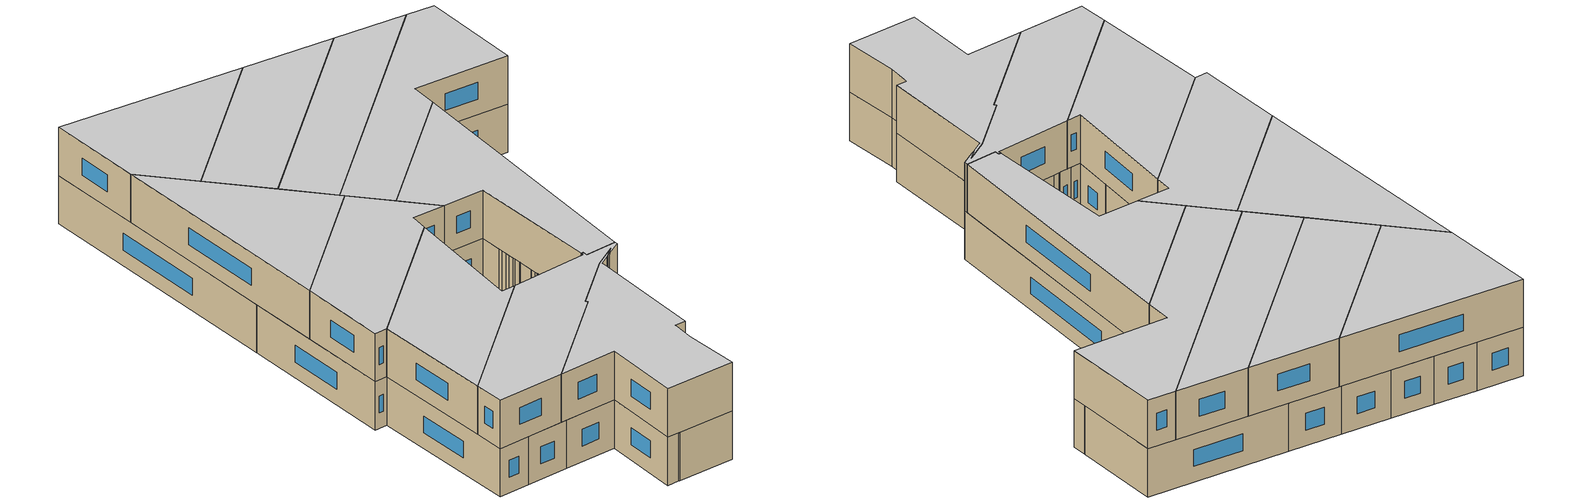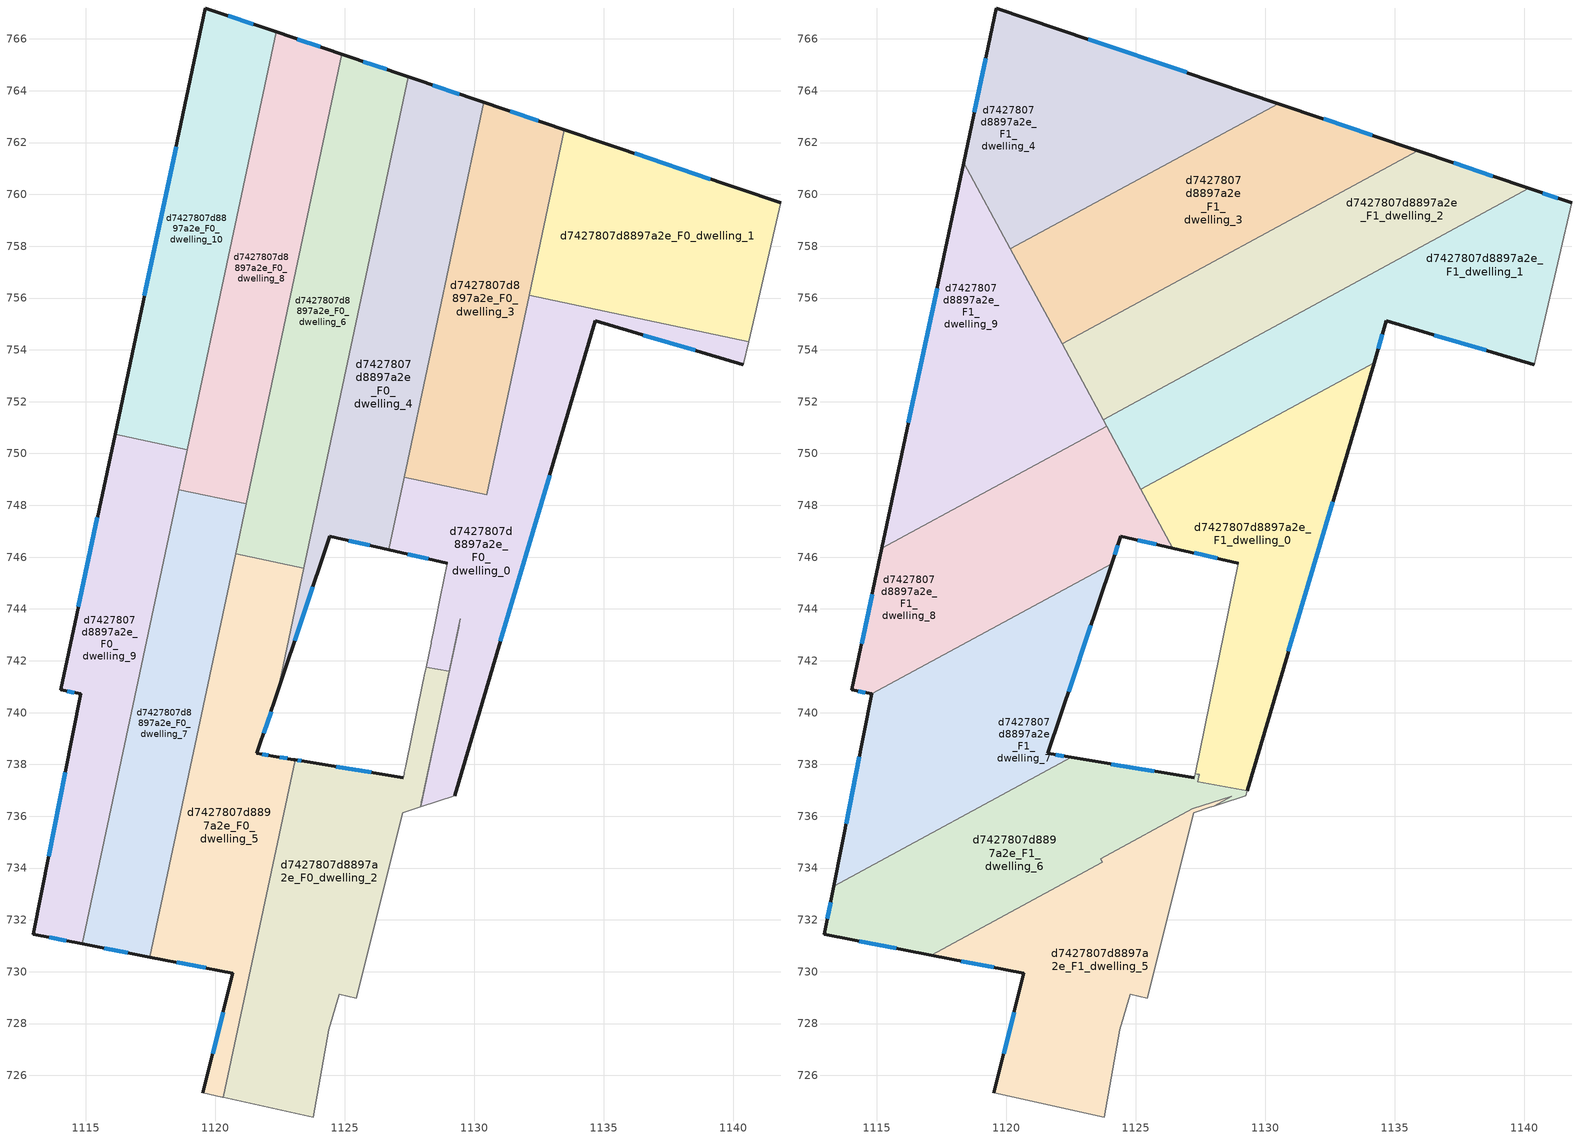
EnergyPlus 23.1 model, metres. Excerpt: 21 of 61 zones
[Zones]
d7427807d8897a2e_F0_dwelling_0
 floor ground (EU_floor_Construction): 1140.58,754.32 1140.38,753.43 1134.67,755.12 1129.24,736.78 1127.92,736.36 1129.46,743.62 1129.03,741.6 1128.14,741.75 1128.33,742.69 1128.33,742.73 1128.41,743.08 1128.45,743.27 1128.51,743.57 1128.57,743.86 1128.63,744.16 1128.69,744.45 1128.96,745.77 1126.7,746.29 1127.29,749.08 1130.48,748.41 1132.12,756.11 z0
 wall outside (EU_wall_Construction): 1126.7,746.29 1128.96,745.77 / 1129.24,736.78 1134.67,755.12 1140.38,753.43 z0:3
 wall adiabatic (EU_wall_Construction): 1128.96,745.77 1128.69,744.45 1128.63,744.16 1128.57,743.86 1128.51,743.57 1128.45,743.27 1128.41,743.08 1128.33,742.73 1128.33,742.69 1128.14,741.75 / 1140.38,753.43 1140.58,754.32 / 1129.03,741.6 1129.46,743.62 1127.92,736.36 1129.24,736.78 z0:3
 wall to d7427807d8897a2e_F0_dwelling_3 (EU_wall_Construction): 1132.12,756.11 1130.48,748.41 1127.29,749.08 z0:3
 wall to d7427807d8897a2e_F0_dwelling_2 (EU_wall_Construction): 1128.14,741.75 1129.03,741.59 z0:3
 wall to d7427807d8897a2e_F0_dwelling_4 (EU_wall_Construction): 1127.29,749.08 1126.7,746.29 z0:3
 wall to d7427807d8897a2e_F0_dwelling_1 (EU_wall_Construction): 1140.58,754.32 1132.12,756.11 z0:3
 window (EU_Window_Construction): 1127.43,746.12 1128.23,745.94 / 1136.53,754.57 1138.52,753.98 / 1131.01,742.75 1132.9,749.16 z0.98:2.02
d7427807d8897a2e_F0_dwelling_1
 floor ground (EU_floor_Construction): 1141.82,759.67 1140.58,754.32 1132.12,756.11 1133.47,762.5 z0
 wall outside (EU_wall_Construction): 1141.82,759.67 1133.47,762.5 z0:3
 wall adiabatic (EU_wall_Construction): 1140.58,754.32 1141.82,759.67 z0:3
 wall to d7427807d8897a2e_F0_dwelling_3 (EU_wall_Construction): 1133.47,762.5 1132.12,756.11 z0:3
 window (EU_Window_Construction): 1139.11,760.59 1136.19,761.58 z0.98:2.02
d7427807d8897a2e_F0_dwelling_10
 floor ground (EU_floor_Construction): 1122.35,766.27 1118.92,750.15 1116.13,750.74 1119.62,767.19 z0
 wall outside (EU_wall_Construction): 1122.35,766.27 1119.62,767.19 1116.13,750.74 z0:3
 wall to d7427807d8897a2e_F0_dwelling_9 (EU_wall_Construction): 1116.13,750.74 1118.92,750.15 z0:3
 wall to d7427807d8897a2e_F0_dwelling_8 (EU_wall_Construction): 1118.92,750.15 1122.35,766.27 z0:3
 window (EU_Window_Construction): 1118.49,761.84 1117.27,756.09 / 1121.46,766.57 1120.51,766.89 z0.98:2.02
d7427807d8897a2e_F0_dwelling_2
 floor ground (EU_floor_Construction): 1129.41,743.36 1128.07,737.06 1128.04,736.9 1128.03,736.87 1127.96,736.53 1127.92,736.36 1127.24,736.14 1125.45,728.98 1124.79,729.13 1124.39,727.75 1123.79,724.39 1120.31,725.15 1123.08,738.18 1123.43,738.12 1127.26,737.48 1127.29,737.63 1127.3,737.69 1127.35,737.92 1128.01,741.16 1128.05,741.33 1128.07,741.45 1128.14,741.75 1129.03,741.59 z0
 wall outside (EU_wall_Construction): 1127.26,737.48 1123.43,738.12 1123.08,738.18 z0:3
 wall adiabatic (EU_wall_Construction): 1128.14,741.75 1128.07,741.45 1128.05,741.33 1128.01,741.16 1127.35,737.92 1127.3,737.69 1127.29,737.63 1127.26,737.48 / 1128.04,736.9 1128.07,737.06 1129.41,743.36 1129.03,741.6 / 1120.31,725.15 1123.79,724.39 1124.39,727.75 1124.79,729.13 1125.45,728.98 1127.24,736.14 1127.92,736.36 1127.96,736.53 1128.03,736.87 1128.03,736.89 z0:3
 wall to d7427807d8897a2e_F0_dwelling_5 (EU_wall_Construction): 1123.08,738.18 1120.31,725.15 z0:3
 window (EU_Window_Construction): 1123.31,738.14 1123.19,738.16 / 1126.01,737.69 1124.67,737.91 z0.98:2.02
d7427807d8897a2e_F0_dwelling_3
 floor ground (EU_floor_Construction): 1133.47,762.5 1130.48,748.41 1127.29,749.08 1130.37,763.55 z0
 wall outside (EU_wall_Construction): 1133.47,762.5 1130.37,763.55 z0:3
 wall to d7427807d8897a2e_F0_dwelling_4 (EU_wall_Construction): 1130.37,763.55 1127.29,749.08 z0:3
 window (EU_Window_Construction): 1132.46,762.84 1131.38,763.21 z0.98:2.02
d7427807d8897a2e_F0_dwelling_4
 floor ground (EU_floor_Construction): 1130.37,763.55 1126.7,746.29 1124.42,746.8 1122.42,740.82 1127.45,764.54 z0
 wall outside (EU_wall_Construction): 1130.37,763.55 1127.45,764.54 / 1122.42,740.82 1124.42,746.8 1126.7,746.29 z0:3
 wall to d7427807d8897a2e_F0_dwelling_6 (EU_wall_Construction): 1127.45,764.54 1123.42,745.57 z0:3
 wall to d7427807d8897a2e_F0_dwelling_5 (EU_wall_Construction): 1123.42,745.57 1122.42,740.82 z0:3
 window (EU_Window_Construction): 1129.42,763.87 1128.4,764.22 / 1125.16,746.63 1125.96,746.45 / 1123.07,742.77 1123.77,744.86 z0.98:2.02
 ceiling adiabatic (EU_roof_Construction): 1126.43,746.35 1125.2,748.62 1127.46,749.85 1128.29,753.78 1124.76,751.86 1122.42,740.82 1124.42,746.8 z3
d7427807d8897a2e_F0_dwelling_5
 floor ground (EU_floor_Construction): 1123.42,745.57 1122.42,740.82 1121.61,738.42 1122.24,738.32 1123.03,738.19 1123.08,738.18 1120.31,725.15 1120.26,725.16 1119.52,725.32 1120.68,729.94 1117.48,730.57 1120.79,746.13 z0
 wall outside (EU_wall_Construction): 1117.48,730.57 1120.68,729.94 1119.52,725.32 / 1123.08,738.18 1123.03,738.19 1122.24,738.32 1121.61,738.42 1122.42,740.82 z0:3
 wall adiabatic (EU_wall_Construction): 1119.52,725.32 1120.26,725.16 1120.31,725.15 z0:3
 wall to d7427807d8897a2e_F0_dwelling_6 (EU_wall_Construction): 1123.42,745.57 1120.79,746.13 z0:3
 wall to d7427807d8897a2e_F0_dwelling_7 (EU_wall_Construction): 1120.79,746.13 1117.48,730.57 z0:3
 window (EU_Window_Construction): 1120.3,728.44 1119.9,726.83 / 1118.52,730.36 1119.64,730.15 / 1121.87,739.2 1122.15,740.04 / 1122.04,738.35 1121.82,738.39 / 1122.78,738.23 1122.5,738.28 z0.98:2.02
d7427807d8897a2e_F0_dwelling_6
 floor ground (EU_floor_Construction): 1127.45,764.54 1123.42,745.57 1120.79,746.13 1124.88,765.41 z0
 wall outside (EU_wall_Construction): 1127.45,764.54 1124.88,765.41 z0:3
 wall to d7427807d8897a2e_F0_dwelling_8 (EU_wall_Construction): 1124.88,765.41 1121.2,748.05 z0:3
 wall to d7427807d8897a2e_F0_dwelling_7 (EU_wall_Construction): 1121.2,748.05 1120.79,746.13 z0:3
 window (EU_Window_Construction): 1126.62,764.82 1125.72,765.13 z0.98:2.02
 ceiling adiabatic (EU_roof_Construction): 1124.39,750.11 1124.76,751.86 1123.74,751.3 1123.88,751.06 z3
d7427807d8897a2e_F0_dwelling_7
 floor ground (EU_floor_Construction): 1121.2,748.05 1117.48,730.57 1114.87,731.08 1118.6,748.61 z0
 wall outside (EU_wall_Construction): 1114.87,731.08 1117.48,730.57 z0:3
 wall to d7427807d8897a2e_F0_dwelling_8 (EU_wall_Construction): 1121.2,748.05 1118.6,748.61 z0:3
 wall to d7427807d8897a2e_F0_dwelling_9 (EU_wall_Construction): 1118.6,748.61 1114.87,731.08 z0:3
 window (EU_Window_Construction): 1115.72,730.91 1116.63,730.73 z0.98:2.02
d7427807d8897a2e_F0_dwelling_8
 floor ground (EU_floor_Construction): 1124.88,765.41 1121.2,748.05 1118.6,748.61 1122.35,766.27 z0
 wall outside (EU_wall_Construction): 1124.88,765.41 1122.35,766.27 z0:3
 wall to d7427807d8897a2e_F0_dwelling_9 (EU_wall_Construction): 1118.92,750.15 1118.6,748.61 z0:3
 window (EU_Window_Construction): 1124.06,765.69 1123.17,765.99 z0.98:2.02
 ceiling adiabatic (EU_roof_Construction): 1121.2,748.05 1121.57,749.8 1119.15,748.49 z3
d7427807d8897a2e_F0_dwelling_9
 floor ground (EU_floor_Construction): 1118.92,750.15 1114.87,731.08 1112.98,731.44 1114.81,740.72 1114.04,740.87 1116.13,750.74 z0
 wall outside (EU_wall_Construction): 1116.13,750.74 1114.04,740.87 1114.81,740.72 1112.98,731.44 1114.87,731.08 z0:3
 window (EU_Window_Construction): 1113.6,731.32 1114.26,731.19 / 1114.22,737.71 1113.58,734.46 / 1114.29,740.82 1114.56,740.77 / 1115.45,747.53 1114.72,744.08 z0.98:2.02
d7427807d8897a2e_F1_dwelling_0
 floor to d7427807d8897a2e_F0_dwelling_0 (EU_floor_Construction): 1134.19,753.51 1129.3,736.99 1128.1,737.2 1129.46,743.62 1129.03,741.59 1128.14,741.75 1128.43,743.18 1128.45,743.27 1128.51,743.57 1128.57,743.86 1128.63,744.16 1128.69,744.45 1128.96,745.77 1126.7,746.29 1127.29,749.08 1130.48,748.41 1131.22,751.9 z3
 floor to d7427807d8897a2e_F0_dwelling_3 (EU_floor_Construction): 1131.22,751.9 1130.48,748.41 1127.29,749.08 1127.46,749.85 z3
 floor to d7427807d8897a2e_F0_dwelling_2 (EU_floor_Construction): 1129.41,743.36 1128.1,737.2 1127.39,737.33 1127.44,737.61 1127.29,737.64 1127.29,737.65 1127.3,737.69 1127.32,737.79 1128.03,741.25 1128.05,741.33 1128.07,741.45 1128.14,741.75 1129.03,741.6 z3
 floor to d7427807d8897a2e_F0_dwelling_4 (EU_floor_Construction): 1127.46,749.85 1126.7,746.29 1126.43,746.35 1125.2,748.62 z3
 wall outside (EU_wall_Construction): 1126.44,746.35 1128.96,745.77 / 1129.3,736.99 1134.19,753.51 z3:6
 wall adiabatic (EU_wall_Construction): 1128.96,745.77 1127.29,737.64 1127.44,737.61 1127.39,737.33 z3:6
 wall to d7427807d8897a2e_F1_dwelling_1 (EU_wall_Construction): 1134.19,753.51 1125.2,748.62 z3:6
 wall to d7427807d8897a2e_F1_dwelling_6 (EU_wall_Construction): 1127.39,737.33 1129.3,736.99 z3:6
 wall to d7427807d8897a2e_F1_dwelling_8 (EU_wall_Construction): 1125.2,748.62 1126.44,746.35 z3:6
 window (EU_Window_Construction): 1127.26,746.16 1128.14,745.96 / 1130.89,742.36 1132.6,748.14 z3.98:5.02
 ceiling to d7427807d8897a2e_F2_dwelling_0 (EU_floor_Construction): 1129.3,736.99 1134.19,753.51 1125.2,748.62 1126.44,746.35 1128.96,745.77 1127.29,737.64 1127.44,737.61 1127.39,737.33 z6
d7427807d8897a2e_F1_dwelling_1
 floor to d7427807d8897a2e_F0_dwelling_1 (EU_floor_Construction): 1141.82,759.67 1140.58,754.32 1132.46,756.04 1140.17,760.23 z3
 floor to d7427807d8897a2e_F0_dwelling_0 (EU_floor_Construction): 1140.58,754.32 1140.38,753.43 1134.67,755.12 1134.19,753.51 1131.22,751.9 1132.06,755.82 1132.46,756.04 z3
 floor to d7427807d8897a2e_F0_dwelling_3 (EU_floor_Construction): 1132.06,755.82 1131.22,751.9 1127.46,749.85 1128.29,753.78 z3; 1128.29,753.78 1127.46,749.85 1125.2,748.62 1123.74,751.3 z3
 wall outside (EU_wall_Construction): 1141.82,759.67 1140.17,760.23 / 1134.19,753.51 1134.67,755.12 1140.38,753.43 z3:6
 wall to d7427807d8897a2e_F1_dwelling_2 (EU_wall_Construction): 1140.17,760.23 1123.74,751.3 z3:6
 wall adiabatic (EU_wall_Construction): 1140.38,753.43 1141.82,759.67 z3:6
 wall to d7427807d8897a2e_F1_dwelling_9 (EU_wall_Construction): 1123.74,751.3 1123.88,751.06 z3:6
 wall to d7427807d8897a2e_F1_dwelling_8 (EU_wall_Construction): 1123.88,751.06 1125.2,748.62 z3:6
 window (EU_Window_Construction): 1141.28,759.85 1140.71,760.05 / 1136.53,754.57 1138.52,753.98 / 1134.35,754.03 1134.51,754.6 z3.98:5.02
 ceiling to d7427807d8897a2e_F2_dwelling_1 (EU_floor_Construction): 1140.38,753.43 1141.82,759.67 1140.17,760.23 1123.74,751.3 1125.2,748.62 1134.19,753.51 1134.67,755.12 z6
d7427807d8897a2e_F1_dwelling_2
 floor to d7427807d8897a2e_F0_dwelling_3 (EU_floor_Construction): 1132.97,760.1 1132.06,755.82 1128.29,753.78 1129.2,758.06 z3
 floor to d7427807d8897a2e_F0_dwelling_1 (EU_floor_Construction): 1140.17,760.23 1132.46,756.04 1132.12,756.11 1132.97,760.1 1135.88,761.68 z3
 floor to d7427807d8897a2e_F0_dwelling_4 (EU_floor_Construction): 1129.2,758.06 1128.29,753.78 1124.76,751.86 1125.67,756.14 z3
 floor to d7427807d8897a2e_F0_dwelling_0 (EU_floor_Construction): 1132.46,756.04 1132.06,755.82 1132.12,756.11 z3
 floor to d7427807d8897a2e_F0_dwelling_6 (EU_floor_Construction): 1125.67,756.14 1124.76,751.86 1123.74,751.3 1122.41,753.76 1122.56,754.45 z3
 floor to d7427807d8897a2e_F0_dwelling_8 (EU_floor_Construction): 1122.55,754.45 1122.41,753.76 1122.15,754.23 z3
 wall outside (EU_wall_Construction): 1140.17,760.23 1135.88,761.68 z3:6
 wall to d7427807d8897a2e_F1_dwelling_3 (EU_wall_Construction): 1135.88,761.68 1122.15,754.23 z3:6
 wall to d7427807d8897a2e_F1_dwelling_9 (EU_wall_Construction): 1122.15,754.23 1123.74,751.31 z3:6
 window (EU_Window_Construction): 1138.78,760.7 1137.28,761.21 z3.98:5.02
 ceiling to d7427807d8897a2e_F2_dwelling_2 (EU_floor_Construction): 1140.17,760.23 1135.88,761.68 1122.15,754.23 1123.74,751.3 z6
d7427807d8897a2e_F1_dwelling_3
 floor to d7427807d8897a2e_F0_dwelling_4 (EU_floor_Construction): 1130.34,763.42 1129.2,758.06 1125.67,756.14 1126.81,761.5 z3
 floor to d7427807d8897a2e_F0_dwelling_6 (EU_floor_Construction): 1126.81,761.5 1125.67,756.14 1122.56,754.45 1123.69,759.81 z3
 floor to d7427807d8897a2e_F0_dwelling_1 (EU_floor_Construction): 1135.88,761.68 1132.97,760.1 1133.47,762.5 z3
 floor to d7427807d8897a2e_F0_dwelling_10 (EU_floor_Construction): 1120.62,758.14 1120.46,757.36 1120.16,757.89 z3
 floor to d7427807d8897a2e_F0_dwelling_8 (EU_floor_Construction): 1123.69,759.81 1122.55,754.45 1122.15,754.23 1120.46,757.36 1120.62,758.14 z3
 floor to d7427807d8897a2e_F0_dwelling_3 (EU_floor_Construction): 1133.47,762.5 1132.97,760.1 1129.2,758.06 1130.34,763.42 1130.5,763.51 z3
 wall outside (EU_wall_Construction): 1135.88,761.68 1130.5,763.51 z3:6
 wall to d7427807d8897a2e_F1_dwelling_4 (EU_wall_Construction): 1130.5,763.51 1120.16,757.89 z3:6
 wall to d7427807d8897a2e_F1_dwelling_9 (EU_wall_Construction): 1120.16,757.89 1122.15,754.23 z3:6
 window (EU_Window_Construction): 1134.13,762.28 1132.25,762.91 z3.98:5.02
 ceiling to d7427807d8897a2e_F2_dwelling_3 (EU_floor_Construction): 1135.88,761.68 1130.5,763.51 1120.16,757.89 1122.15,754.23 z6
d7427807d8897a2e_F1_dwelling_4
 floor to d7427807d8897a2e_F0_dwelling_8 (EU_floor_Construction): 1124.88,765.41 1123.69,759.81 1120.62,758.14 1122.35,766.27 z3
 floor to d7427807d8897a2e_F0_dwelling_10 (EU_floor_Construction): 1122.35,766.27 1120.62,758.14 1120.16,757.89 1118.36,761.22 1119.62,767.19 z3
 floor to d7427807d8897a2e_F0_dwelling_6 (EU_floor_Construction): 1127.45,764.54 1126.81,761.5 1123.69,759.81 1124.88,765.41 z3
 floor to d7427807d8897a2e_F0_dwelling_4 (EU_floor_Construction): 1130.37,763.55 1130.34,763.42 1126.81,761.5 1127.45,764.54 z3
 wall outside (EU_wall_Construction): 1130.5,763.51 1119.62,767.19 1118.35,761.22 z3:6
 wall to d7427807d8897a2e_F1_dwelling_9 (EU_wall_Construction): 1118.35,761.22 1120.16,757.89 z3:6
 window (EU_Window_Construction): 1119.21,765.25 1118.77,763.16 / 1126.96,764.7 1123.16,765.99 z3.98:5.02
 ceiling to d7427807d8897a2e_F2_dwelling_4 (EU_floor_Construction): 1130.5,763.51 1119.62,767.19 1118.35,761.22 1120.16,757.89 z6
d7427807d8897a2e_F1_dwelling_5
 floor to d7427807d8897a2e_F0_dwelling_2 (EU_floor_Construction): 1127.96,736.53 1127.92,736.36 1127.85,736.34 1127.24,736.14 1125.45,728.98 1124.79,729.13 1124.39,727.75 1123.79,724.39 1120.31,725.15 1122.05,733.32 1123.71,734.23 1123.65,734.37 1127.19,736.29 z3
 floor to d7427807d8897a2e_F0_dwelling_5 (EU_floor_Construction): 1122.05,733.32 1120.31,725.15 1120.27,725.16 1119.52,725.32 1120.68,729.94 1117.48,730.57 1117.55,730.88 z3
 floor to d7427807d8897a2e_F0_dwelling_0 (EU_floor_Construction): 1128.71,736.77 1128,736.39 1127.92,736.36 1127.96,736.53 z3
 floor to d7427807d8897a2e_F0_dwelling_7 (EU_floor_Construction): 1117.55,730.88 1117.48,730.57 1117.11,730.64 z3
 wall outside (EU_wall_Construction): 1117.11,730.64 1120.68,729.94 1119.52,725.32 z3:6
 wall to d7427807d8897a2e_F1_dwelling_6 (EU_wall_Construction): 1127.18,736.28 1123.65,734.37 1123.71,734.23 1117.11,730.64 z3:6
 wall adiabatic (EU_wall_Construction): 1128.71,736.77 1127.19,736.29 / 1128.71,736.77 1128,736.39 / 1119.52,725.32 1123.79,724.39 1124.39,727.75 1124.79,729.13 1125.45,728.98 1127.24,736.14 1127.85,736.34 1128,736.39 z3:6
 window (EU_Window_Construction): 1120.3,728.44 1119.9,726.83 / 1118.27,730.41 1119.52,730.17 z3.98:5.02
 ceiling to d7427807d8897a2e_F2_dwelling_5 (EU_floor_Construction): 1123.79,724.39 1124.39,727.75 1124.79,729.13 1125.45,728.98 1127.24,736.14 1127.85,736.34 1128,736.39 1128.71,736.77 1127.19,736.29 1123.65,734.37 1123.71,734.23 1117.11,730.64 1120.68,729.94 1119.52,725.32 z6
d7427807d8897a2e_F1_dwelling_6
 floor to d7427807d8897a2e_F0_dwelling_5 (EU_floor_Construction): 1123.08,738.18 1122.05,733.32 1117.55,730.88 1118.68,736.18 1122.52,738.27 z3
 floor to d7427807d8897a2e_F0_dwelling_7 (EU_floor_Construction): 1118.67,736.18 1117.55,730.88 1117.11,730.64 1114.87,731.08 1115.6,734.52 z3
 floor to d7427807d8897a2e_F0_dwelling_9 (EU_floor_Construction): 1115.6,734.52 1114.87,731.08 1112.98,731.44 1113.35,733.29 z3
 floor to d7427807d8897a2e_F0_dwelling_2 (EU_floor_Construction): 1127.44,737.61 1127.39,737.33 1128.1,737.2 1128.03,736.89 1128.03,736.87 1127.96,736.53 1127.19,736.29 1123.65,734.37 1123.71,734.23 1122.05,733.32 1123.08,738.18 1127.26,737.48 1127.29,737.63 1127.36,737.62 z3
 floor to d7427807d8897a2e_F0_dwelling_0 (EU_floor_Construction): 1129.3,736.99 1129.24,736.78 1128.24,736.46 1128,736.39 1128.71,736.77 1127.96,736.53 1128.1,737.2 z3
 wall outside (EU_wall_Construction): 1113.34,733.29 1112.98,731.44 1117.1,730.64 / 1127.26,737.48 1122.52,738.27 z3:6
 wall to d7427807d8897a2e_F1_dwelling_7 (EU_wall_Construction): 1122.52,738.27 1113.34,733.29 z3:6
 wall adiabatic (EU_wall_Construction): 1127.29,737.63 1127.26,737.48 / 1127.39,737.33 1127.44,737.61 1127.29,737.64 / 1128,736.39 1128.24,736.46 1129.24,736.78 1129.3,736.98 / 1128,736.39 1128.71,736.77 / 1127.18,736.28 1128.71,736.77 z3:6
 window (EU_Window_Construction): 1114.32,731.18 1115.76,730.9 / 1113.23,732.69 1113.1,732.04 / 1125.72,737.74 1124.06,738.02 z3.98:5.02
 ceiling to d7427807d8897a2e_F2_dwelling_6 (EU_floor_Construction): 1128,736.39 1128.24,736.46 1129.24,736.78 1129.3,736.99 1127.39,737.33 1127.44,737.61 1127.29,737.63 1127.26,737.48 1122.52,738.27 1113.34,733.29 1112.98,731.44 1117.11,730.64 1123.71,734.23 1123.65,734.37 1127.18,736.28 1128.71,736.77 z6
d7427807d8897a2e_F1_dwelling_7
 floor to d7427807d8897a2e_F0_dwelling_7 (EU_floor_Construction): 1120.27,743.69 1118.67,736.18 1115.6,734.52 1117.2,742.02 z3
 floor to d7427807d8897a2e_F0_dwelling_5 (EU_floor_Construction): 1123.38,745.38 1122.42,740.82 1121.61,738.42 1122.52,738.27 1118.68,736.18 1120.27,743.69 z3
 floor to d7427807d8897a2e_F0_dwelling_9 (EU_floor_Construction): 1117.2,742.02 1115.6,734.52 1113.35,733.29 1114.81,740.72 z3
 floor adiabatic (EU_floor_Construction): 1124.07,745.75 1122.42,740.82 1123.38,745.38 z3
 wall outside (EU_wall_Construction): 1114.81,740.72 1113.34,733.29 / 1122.52,738.27 1121.61,738.42 1124.07,745.75 z3:6
 wall to d7427807d8897a2e_F1_dwelling_8 (EU_wall_Construction): 1124.07,745.75 1114.81,740.72 z3:6
 window (EU_Window_Construction): 1114.33,738.31 1113.82,735.71 / 1122.41,740.81 1123.27,743.37 / 1122.22,738.32 1121.91,738.37 z3.98:5.02
 ceiling to d7427807d8897a2e_F2_dwelling_7 (EU_floor_Construction): 1122.52,738.27 1121.61,738.42 1124.07,745.75 1114.81,740.72 1113.34,733.29 z6
d7427807d8897a2e_F1_dwelling_8
 floor to d7427807d8897a2e_F0_dwelling_6 (EU_floor_Construction): 1123.88,751.06 1124.39,750.11 1123.42,745.57 1120.79,746.13 1121.57,749.81 z3
 floor to d7427807d8897a2e_F0_dwelling_9 (EU_floor_Construction): 1118.5,748.14 1117.2,742.02 1114.81,740.72 1114.04,740.87 1115.2,746.35 z3
 floor to d7427807d8897a2e_F0_dwelling_5 (EU_floor_Construction): 1123.42,745.57 1123.38,745.38 1120.27,743.69 1120.79,746.13 z3
 floor adiabatic (EU_floor_Construction): 1124.39,750.11 1126.44,746.35 1124.42,746.8 1124.07,745.75 1123.38,745.38 z3; 1121.57,749.81 1120.27,743.69 1121.2,748.05 1119.15,748.49 z3
 floor to d7427807d8897a2e_F0_dwelling_7 (EU_floor_Construction): 1121.2,748.05 1120.27,743.69 1117.2,742.02 1118.5,748.14 1119.15,748.49 z3
 wall outside (EU_wall_Construction): 1124.07,745.75 1124.42,746.8 1126.44,746.35 / 1115.2,746.35 1114.04,740.87 1114.81,740.72 z3:6
 wall to d7427807d8897a2e_F1_dwelling_9 (EU_wall_Construction): 1123.88,751.06 1115.2,746.35 z3:6
 window (EU_Window_Construction): 1124.18,746.09 1124.31,746.46 / 1114.29,740.82 1114.56,740.77 / 1114.82,744.57 1114.42,742.65 / 1125.08,746.65 1125.78,746.49 z3.98:5.02
 ceiling to d7427807d8897a2e_F2_dwelling_8 (EU_floor_Construction): 1124.07,745.75 1124.42,746.8 1126.44,746.35 1123.88,751.06 1115.2,746.35 1114.04,740.87 1114.81,740.72 z6
d7427807d8897a2e_F1_dwelling_9
 floor to d7427807d8897a2e_F0_dwelling_10 (EU_floor_Construction): 1118.36,761.22 1120.46,757.36 1118.92,750.15 1116.13,750.74 z3
 floor to d7427807d8897a2e_F0_dwelling_8 (EU_floor_Construction): 1120.46,757.36 1122.41,753.76 1121.57,749.8 1119.15,748.49 1118.6,748.61 z3
 floor to d7427807d8897a2e_F0_dwelling_9 (EU_floor_Construction): 1118.92,750.15 1118.5,748.14 1115.2,746.35 1116.13,750.74 z3
 floor to d7427807d8897a2e_F0_dwelling_6 (EU_floor_Construction): 1122.41,753.76 1123.74,751.3 1123.88,751.06 1121.57,749.81 z3
 floor to d7427807d8897a2e_F0_dwelling_7 (EU_floor_Construction): 1119.15,748.49 1118.5,748.14 1118.6,748.61 z3
 wall outside (EU_wall_Construction): 1118.35,761.22 1115.2,746.35 z3:6
 window (EU_Window_Construction): 1117.33,756.39 1116.23,751.18 z3.98:5.02
 ceiling to d7427807d8897a2e_F2_dwelling_9 (EU_floor_Construction): 1123.88,751.06 1118.35,761.22 1115.2,746.35 z6
[Building]
EU S2 Campaign: North Axis=0; Terrain=City; Solar Distribution=FullExterior
[Site:Location]
Bologna: Latitude=44.5; Longitude=11.25; Time Zone=1; Elevation=37
[SizingPeriod:WeatherFileDays]
AnnualSizingPeriod: Begin Month=1; Begin Day of Month=1; End Month=12; End Day of Month=31; Day of Week for Start Day=Monday; Use Weather File Daylight Saving Period=No; Use Weather File Rain and Snow Indicators=No
[MATERIAL]
EU_InternalMass_Material: Roughness=MediumRough; Thickness=0.1; Conductivity=1; Density=1800; Specific Heat=900; Thermal Absorptance=0.9; Solar Absorptance=0.7; Visible Absorptance=0.7
[MATERIAL:NOMASS] Roughness=MediumRough; Thermal Absorptance=0.9; Solar Absorptance=0.7; Visible Absorptance=0.7
Name | Thermal Resistance
EU_wall_NoMass | 0.905828
EU_roof_NoMass | 0.37593
EU_floor_NoMass | 0.67114
[WINDOWMATERIAL:SIMPLEGLAZINGSYSTEM]
EU_Window_SimpleGlazing: UFactor=4.52486; Solar Heat Gain Coefficient=0.85; Visible Transmittance=0.85
[CONSTRUCTION]
EU_wall_Construction: EU_wall_NoMass
EU_roof_Construction: EU_roof_NoMass
EU_floor_Construction: EU_floor_NoMass
EU_Window_Construction: EU_Window_SimpleGlazing
EU_InternalMass_Construction: EU_InternalMass_Material
[ZONE] Type=1; Multiplier=1; Ceiling Height=autocalculate; Floor Area=autocalculate; Part of Total Floor Area=Yes
Name | Volume
d7427807d8897a2e_F0_dwelling_0 | 167.966
d7427807d8897a2e_F1_dwelling_0 | 173.421
d7427807d8897a2e_F0_dwelling_1 | 157.021
d7427807d8897a2e_F1_dwelling_1 | 197.096
d7427807d8897a2e_F0_dwelling_10 | 142.703
d7427807d8897a2e_F0_dwelling_2 | 177.551
d7427807d8897a2e_F1_dwelling_2 | 171.275
d7427807d8897a2e_F0_dwelling_3 | 142.681
d7427807d8897a2e_F1_dwelling_3 | 171.231
d7427807d8897a2e_F0_dwelling_4 | 170.024
d7427807d8897a2e_F1_dwelling_4 | 171.278
d7427807d8897a2e_F0_dwelling_5 | 168.422
d7427807d8897a2e_F1_dwelling_5 | 157.001
d7427807d8897a2e_F0_dwelling_6 | 158.073
d7427807d8897a2e_F1_dwelling_6 | 159.384
d7427807d8897a2e_F0_dwelling_7 | 142.696
d7427807d8897a2e_F1_dwelling_7 | 172.941
d7427807d8897a2e_F0_dwelling_8 | 142.715
d7427807d8897a2e_F1_dwelling_8 | 167.741
d7427807d8897a2e_F0_dwelling_9 | 142.692
d7427807d8897a2e_F1_dwelling_9 | 171.27
[INTERNALMASS] Construction=EU_InternalMass_Construction
Name | Zone or ZoneList | Surface Area
d7427807d8897a2e_F0_dwelling_0_EU_InternalMass | d7427807d8897a2e_F0_dwelling_0 | 55.9924
d7427807d8897a2e_F0_dwelling_1_EU_InternalMass | d7427807d8897a2e_F0_dwelling_1 | 52.3403
d7427807d8897a2e_F0_dwelling_2_EU_InternalMass | d7427807d8897a2e_F0_dwelling_2 | 59.1838
d7427807d8897a2e_F0_dwelling_3_EU_InternalMass | d7427807d8897a2e_F0_dwelling_3 | 47.5605
d7427807d8897a2e_F0_dwelling_4_EU_InternalMass | d7427807d8897a2e_F0_dwelling_4 | 56.6748
d7427807d8897a2e_F0_dwelling_5_EU_InternalMass | d7427807d8897a2e_F0_dwelling_5 | 56.1395
d7427807d8897a2e_F0_dwelling_6_EU_InternalMass | d7427807d8897a2e_F0_dwelling_6 | 52.6927
d7427807d8897a2e_F0_dwelling_7_EU_InternalMass | d7427807d8897a2e_F0_dwelling_7 | 47.5656
d7427807d8897a2e_F0_dwelling_8_EU_InternalMass | d7427807d8897a2e_F0_dwelling_8 | 47.5713
d7427807d8897a2e_F0_dwelling_9_EU_InternalMass | d7427807d8897a2e_F0_dwelling_9 | 47.5641
d7427807d8897a2e_F0_dwelling_10_EU_InternalMass | d7427807d8897a2e_F0_dwelling_10 | 47.5671
d7427807d8897a2e_F1_dwelling_0_EU_InternalMass | d7427807d8897a2e_F1_dwelling_0 | 57.8123
d7427807d8897a2e_F1_dwelling_1_EU_InternalMass | d7427807d8897a2e_F1_dwelling_1 | 65.6991
d7427807d8897a2e_F1_dwelling_2_EU_InternalMass | d7427807d8897a2e_F1_dwelling_2 | 57.0917
d7427807d8897a2e_F1_dwelling_3_EU_InternalMass | d7427807d8897a2e_F1_dwelling_3 | 57.0769
d7427807d8897a2e_F1_dwelling_4_EU_InternalMass | d7427807d8897a2e_F1_dwelling_4 | 57.0927
d7427807d8897a2e_F1_dwelling_5_EU_InternalMass | d7427807d8897a2e_F1_dwelling_5 | 52.3339
d7427807d8897a2e_F1_dwelling_6_EU_InternalMass | d7427807d8897a2e_F1_dwelling_6 | 53.1274
d7427807d8897a2e_F1_dwelling_7_EU_InternalMass | d7427807d8897a2e_F1_dwelling_7 | 57.6473
d7427807d8897a2e_F1_dwelling_8_EU_InternalMass | d7427807d8897a2e_F1_dwelling_8 | 55.9151
d7427807d8897a2e_F1_dwelling_9_EU_InternalMass | d7427807d8897a2e_F1_dwelling_9 | 57.0903
[OTHEREQUIPMENT] Fuel Type=Electricity; Design Level Calculation Method=Watts/Area; Power per Zone Floor Area=1; Fraction Latent=0; Fraction Radiant=0; Fraction Lost=0; Carbon Dioxide Generation Rate=0; EndUse Subcategory=EU_Step8_InternalGains
Name | Zone or ZoneList or Space or SpaceList | Schedule
EU_Step8_InternalGain_d7427807d8897a2e_F0_dwelling_0_f000 | d7427807d8897a2e_F0_dwelling_0 | EU_Step8_GainSchedule_d7427807d8897a2e_F0_dwelling_0_f000
EU_Step8_InternalGain_d7427807d8897a2e_F0_dwelling_1_f000 | d7427807d8897a2e_F0_dwelling_1 | EU_Step8_GainSchedule_d7427807d8897a2e_F0_dwelling_1_f000
EU_Step8_InternalGain_d7427807d8897a2e_F0_dwelling_2_f000 | d7427807d8897a2e_F0_dwelling_2 | EU_Step8_GainSchedule_d7427807d8897a2e_F0_dwelling_2_f000
EU_Step8_InternalGain_d7427807d8897a2e_F0_dwelling_3_f000 | d7427807d8897a2e_F0_dwelling_3 | EU_Step8_GainSchedule_d7427807d8897a2e_F0_dwelling_3_f000
EU_Step8_InternalGain_d7427807d8897a2e_F0_dwelling_4_f000 | d7427807d8897a2e_F0_dwelling_4 | EU_Step8_GainSchedule_d7427807d8897a2e_F0_dwelling_4_f000
EU_Step8_InternalGain_d7427807d8897a2e_F0_dwelling_5_f000 | d7427807d8897a2e_F0_dwelling_5 | EU_Step8_GainSchedule_d7427807d8897a2e_F0_dwelling_5_f000
EU_Step8_InternalGain_d7427807d8897a2e_F0_dwelling_6_f000 | d7427807d8897a2e_F0_dwelling_6 | EU_Step8_GainSchedule_d7427807d8897a2e_F0_dwelling_6_f000
EU_Step8_InternalGain_d7427807d8897a2e_F0_dwelling_7_f000 | d7427807d8897a2e_F0_dwelling_7 | EU_Step8_GainSchedule_d7427807d8897a2e_F0_dwelling_7_f000
EU_Step8_InternalGain_d7427807d8897a2e_F0_dwelling_8_f000 | d7427807d8897a2e_F0_dwelling_8 | EU_Step8_GainSchedule_d7427807d8897a2e_F0_dwelling_8_f000
EU_Step8_InternalGain_d7427807d8897a2e_F0_dwelling_9_f000 | d7427807d8897a2e_F0_dwelling_9 | EU_Step8_GainSchedule_d7427807d8897a2e_F0_dwelling_9_f000
EU_Step8_InternalGain_d7427807d8897a2e_F0_dwelling_10_f000 | d7427807d8897a2e_F0_dwelling_10 | EU_Step8_GainSchedule_d7427807d8897a2e_F0_dwelling_10_f000
EU_Step8_InternalGain_d7427807d8897a2e_F1_dwelling_0_f000 | d7427807d8897a2e_F1_dwelling_0 | EU_Step8_GainSchedule_d7427807d8897a2e_F1_dwelling_0_f000
EU_Step8_InternalGain_d7427807d8897a2e_F1_dwelling_1_f000 | d7427807d8897a2e_F1_dwelling_1 | EU_Step8_GainSchedule_d7427807d8897a2e_F1_dwelling_1_f000
EU_Step8_InternalGain_d7427807d8897a2e_F1_dwelling_2_f000 | d7427807d8897a2e_F1_dwelling_2 | EU_Step8_GainSchedule_d7427807d8897a2e_F1_dwelling_2_f000
EU_Step8_InternalGain_d7427807d8897a2e_F1_dwelling_3_f000 | d7427807d8897a2e_F1_dwelling_3 | EU_Step8_GainSchedule_d7427807d8897a2e_F1_dwelling_3_f000
EU_Step8_InternalGain_d7427807d8897a2e_F1_dwelling_4_f000 | d7427807d8897a2e_F1_dwelling_4 | EU_Step8_GainSchedule_d7427807d8897a2e_F1_dwelling_4_f000
EU_Step8_InternalGain_d7427807d8897a2e_F1_dwelling_5_f000 | d7427807d8897a2e_F1_dwelling_5 | EU_Step8_GainSchedule_d7427807d8897a2e_F1_dwelling_5_f000
EU_Step8_InternalGain_d7427807d8897a2e_F1_dwelling_6_f000 | d7427807d8897a2e_F1_dwelling_6 | EU_Step8_GainSchedule_d7427807d8897a2e_F1_dwelling_6_f000
EU_Step8_InternalGain_d7427807d8897a2e_F1_dwelling_7_f000 | d7427807d8897a2e_F1_dwelling_7 | EU_Step8_GainSchedule_d7427807d8897a2e_F1_dwelling_7_f000
EU_Step8_InternalGain_d7427807d8897a2e_F1_dwelling_8_f000 | d7427807d8897a2e_F1_dwelling_8 | EU_Step8_GainSchedule_d7427807d8897a2e_F1_dwelling_8_f000
EU_Step8_InternalGain_d7427807d8897a2e_F1_dwelling_9_f000 | d7427807d8897a2e_F1_dwelling_9 | EU_Step8_GainSchedule_d7427807d8897a2e_F1_dwelling_9_f000
[ZONEVENTILATION:DESIGNFLOWRATE] Schedule=EU_AlwaysOn; Design Flow Rate Calculation Method=AirChanges/Hour; Air Changes per Hour=0.73129; Ventilation Type=Natural; Fan Pressure Rise=0; Fan Total Efficiency=1; Constant Term Coefficient=1; Temperature Term Coefficient=0; Velocity Term Coefficient=0; Velocity Squared Term Coefficient=0; Minimum Indoor Temperature=-100; Maximum Indoor Temperature=100; Delta Temperature=-100; Minimum Outdoor Temperature=-100; Maximum Outdoor Temperature=100; Maximum Wind Speed=40
Name | Zone or ZoneList or Space or SpaceList
EU_ConstantAir_d7427807d8897a2e_F0_dwelling_0 | d7427807d8897a2e_F0_dwelling_0
EU_ConstantAir_d7427807d8897a2e_F0_dwelling_1 | d7427807d8897a2e_F0_dwelling_1
EU_ConstantAir_d7427807d8897a2e_F0_dwelling_2 | d7427807d8897a2e_F0_dwelling_2
EU_ConstantAir_d7427807d8897a2e_F0_dwelling_3 | d7427807d8897a2e_F0_dwelling_3
EU_ConstantAir_d7427807d8897a2e_F0_dwelling_4 | d7427807d8897a2e_F0_dwelling_4
EU_ConstantAir_d7427807d8897a2e_F0_dwelling_5 | d7427807d8897a2e_F0_dwelling_5
EU_ConstantAir_d7427807d8897a2e_F0_dwelling_6 | d7427807d8897a2e_F0_dwelling_6
EU_ConstantAir_d7427807d8897a2e_F0_dwelling_7 | d7427807d8897a2e_F0_dwelling_7
EU_ConstantAir_d7427807d8897a2e_F0_dwelling_8 | d7427807d8897a2e_F0_dwelling_8
EU_ConstantAir_d7427807d8897a2e_F0_dwelling_9 | d7427807d8897a2e_F0_dwelling_9
EU_ConstantAir_d7427807d8897a2e_F0_dwelling_10 | d7427807d8897a2e_F0_dwelling_10
EU_ConstantAir_d7427807d8897a2e_F1_dwelling_0 | d7427807d8897a2e_F1_dwelling_0
EU_ConstantAir_d7427807d8897a2e_F1_dwelling_1 | d7427807d8897a2e_F1_dwelling_1
EU_ConstantAir_d7427807d8897a2e_F1_dwelling_2 | d7427807d8897a2e_F1_dwelling_2
EU_ConstantAir_d7427807d8897a2e_F1_dwelling_3 | d7427807d8897a2e_F1_dwelling_3
EU_ConstantAir_d7427807d8897a2e_F1_dwelling_4 | d7427807d8897a2e_F1_dwelling_4
EU_ConstantAir_d7427807d8897a2e_F1_dwelling_5 | d7427807d8897a2e_F1_dwelling_5
EU_ConstantAir_d7427807d8897a2e_F1_dwelling_6 | d7427807d8897a2e_F1_dwelling_6
EU_ConstantAir_d7427807d8897a2e_F1_dwelling_7 | d7427807d8897a2e_F1_dwelling_7
EU_ConstantAir_d7427807d8897a2e_F1_dwelling_8 | d7427807d8897a2e_F1_dwelling_8
EU_ConstantAir_d7427807d8897a2e_F1_dwelling_9 | d7427807d8897a2e_F1_dwelling_9
[HVACTEMPLATE:THERMOSTAT] Constant Heating Setpoint=20; Constant Cooling Setpoint=50
EU_HeatOnly_d7427807d8897a2e_F0_dwelling_0; EU_HeatOnly_d7427807d8897a2e_F0_dwelling_1; EU_HeatOnly_d7427807d8897a2e_F0_dwelling_2; EU_HeatOnly_d7427807d8897a2e_F0_dwelling_3; EU_HeatOnly_d7427807d8897a2e_F0_dwelling_4; EU_HeatOnly_d7427807d8897a2e_F0_dwelling_5; EU_HeatOnly_d7427807d8897a2e_F0_dwelling_6; EU_HeatOnly_d7427807d8897a2e_F0_dwelling_7; EU_HeatOnly_d7427807d8897a2e_F0_dwelling_8; EU_HeatOnly_d7427807d8897a2e_F0_dwelling_9; EU_HeatOnly_d7427807d8897a2e_F0_dwelling_10; EU_HeatOnly_d7427807d8897a2e_F1_dwelling_0; EU_HeatOnly_d7427807d8897a2e_F1_dwelling_1; EU_HeatOnly_d7427807d8897a2e_F1_dwelling_2; EU_HeatOnly_d7427807d8897a2e_F1_dwelling_3; EU_HeatOnly_d7427807d8897a2e_F1_dwelling_4; EU_HeatOnly_d7427807d8897a2e_F1_dwelling_5; EU_HeatOnly_d7427807d8897a2e_F1_dwelling_6; EU_HeatOnly_d7427807d8897a2e_F1_dwelling_7; EU_HeatOnly_d7427807d8897a2e_F1_dwelling_8; EU_HeatOnly_d7427807d8897a2e_F1_dwelling_9; EU_HeatOnly_d7427807d8897a2e_F2_dwelling_0; EU_HeatOnly_d7427807d8897a2e_F2_dwelling_1; EU_HeatOnly_d7427807d8897a2e_F2_dwelling_2; EU_HeatOnly_d7427807d8897a2e_F2_dwelling_3; EU_HeatOnly_d7427807d8897a2e_F2_dwelling_4; EU_HeatOnly_d7427807d8897a2e_F2_dwelling_5; EU_HeatOnly_d7427807d8897a2e_F2_dwelling_6; EU_HeatOnly_d7427807d8897a2e_F2_dwelling_7; EU_HeatOnly_d7427807d8897a2e_F2_dwelling_8; EU_HeatOnly_d7427807d8897a2e_F2_dwelling_9; EU_HeatOnly_d7427807d8897a2e_F3_dwelling_0; EU_HeatOnly_d7427807d8897a2e_F3_dwelling_1; EU_HeatOnly_d7427807d8897a2e_F3_dwelling_2; EU_HeatOnly_d7427807d8897a2e_F3_dwelling_3; EU_HeatOnly_d7427807d8897a2e_F3_dwelling_4; EU_HeatOnly_d7427807d8897a2e_F3_dwelling_5; EU_HeatOnly_d7427807d8897a2e_F3_dwelling_6; EU_HeatOnly_d7427807d8897a2e_F3_dwelling_7; EU_HeatOnly_d7427807d8897a2e_F3_dwelling_8; EU_HeatOnly_d7427807d8897a2e_F3_dwelling_9; EU_HeatOnly_d7427807d8897a2e_F4_dwelling_0; EU_HeatOnly_d7427807d8897a2e_F4_dwelling_1; EU_HeatOnly_d7427807d8897a2e_F4_dwelling_2; EU_HeatOnly_d7427807d8897a2e_F4_dwelling_3; EU_HeatOnly_d7427807d8897a2e_F4_dwelling_4; EU_HeatOnly_d7427807d8897a2e_F4_dwelling_5; EU_HeatOnly_d7427807d8897a2e_F4_dwelling_6; EU_HeatOnly_d7427807d8897a2e_F4_dwelling_7; EU_HeatOnly_d7427807d8897a2e_F4_dwelling_8; EU_HeatOnly_d7427807d8897a2e_F4_dwelling_9; EU_HeatOnly_d7427807d8897a2e_F5_dwelling_0; EU_HeatOnly_d7427807d8897a2e_F5_dwelling_1; EU_HeatOnly_d7427807d8897a2e_F5_dwelling_2; EU_HeatOnly_d7427807d8897a2e_F5_dwelling_3; EU_HeatOnly_d7427807d8897a2e_F5_dwelling_4; EU_HeatOnly_d7427807d8897a2e_F5_dwelling_5; EU_HeatOnly_d7427807d8897a2e_F5_dwelling_6; EU_HeatOnly_d7427807d8897a2e_F5_dwelling_7; EU_HeatOnly_d7427807d8897a2e_F5_dwelling_8; EU_HeatOnly_d7427807d8897a2e_F5_dwelling_9
[HVACTEMPLATE:ZONE:IDEALLOADSAIRSYSTEM] System Availability Schedule=EU_AlwaysOn; Maximum Heating Supply Air Temperature=50; Minimum Cooling Supply Air Temperature=13; Maximum Heating Supply Air Humidity Ratio=0.0156; Minimum Cooling Supply Air Humidity Ratio=0.0077; Heating Limit=NoLimit; Cooling Limit=NoLimit; Heating Availability Schedule=EU_AlwaysOn; Cooling Availability Schedule=EU_CoolingOff; Dehumidification Control Type=ConstantSensibleHeatRatio; Cooling Sensible Heat Ratio=0.7; Dehumidification Setpoint=60; Humidification Control Type=None; Humidification Setpoint=30; Outdoor Air Method=None; Outdoor Air Flow Rate per Person=0.00944; Outdoor Air Flow Rate per Zone Floor Area=0; Outdoor Air Flow Rate per Zone=0; Demand Controlled Ventilation Type=None; Outdoor Air Economizer Type=NoEconomizer; Heat Recovery Type=None; Sensible Heat Recovery Effectiveness=0.7; Latent Heat Recovery Effectiveness=0.65
Name | Template Thermostat
d7427807d8897a2e_F0_dwelling_0 | EU_HeatOnly_d7427807d8897a2e_F0_dwelling_0
d7427807d8897a2e_F0_dwelling_1 | EU_HeatOnly_d7427807d8897a2e_F0_dwelling_1
d7427807d8897a2e_F0_dwelling_2 | EU_HeatOnly_d7427807d8897a2e_F0_dwelling_2
d7427807d8897a2e_F0_dwelling_3 | EU_HeatOnly_d7427807d8897a2e_F0_dwelling_3
d7427807d8897a2e_F0_dwelling_4 | EU_HeatOnly_d7427807d8897a2e_F0_dwelling_4
d7427807d8897a2e_F0_dwelling_5 | EU_HeatOnly_d7427807d8897a2e_F0_dwelling_5
d7427807d8897a2e_F0_dwelling_6 | EU_HeatOnly_d7427807d8897a2e_F0_dwelling_6
d7427807d8897a2e_F0_dwelling_7 | EU_HeatOnly_d7427807d8897a2e_F0_dwelling_7
d7427807d8897a2e_F0_dwelling_8 | EU_HeatOnly_d7427807d8897a2e_F0_dwelling_8
d7427807d8897a2e_F0_dwelling_9 | EU_HeatOnly_d7427807d8897a2e_F0_dwelling_9
d7427807d8897a2e_F0_dwelling_10 | EU_HeatOnly_d7427807d8897a2e_F0_dwelling_10
d7427807d8897a2e_F1_dwelling_0 | EU_HeatOnly_d7427807d8897a2e_F1_dwelling_0
d7427807d8897a2e_F1_dwelling_1 | EU_HeatOnly_d7427807d8897a2e_F1_dwelling_1
d7427807d8897a2e_F1_dwelling_2 | EU_HeatOnly_d7427807d8897a2e_F1_dwelling_2
d7427807d8897a2e_F1_dwelling_3 | EU_HeatOnly_d7427807d8897a2e_F1_dwelling_3
d7427807d8897a2e_F1_dwelling_4 | EU_HeatOnly_d7427807d8897a2e_F1_dwelling_4
d7427807d8897a2e_F1_dwelling_5 | EU_HeatOnly_d7427807d8897a2e_F1_dwelling_5
d7427807d8897a2e_F1_dwelling_6 | EU_HeatOnly_d7427807d8897a2e_F1_dwelling_6
d7427807d8897a2e_F1_dwelling_7 | EU_HeatOnly_d7427807d8897a2e_F1_dwelling_7
d7427807d8897a2e_F1_dwelling_8 | EU_HeatOnly_d7427807d8897a2e_F1_dwelling_8
d7427807d8897a2e_F1_dwelling_9 | EU_HeatOnly_d7427807d8897a2e_F1_dwelling_9
[SIZING:ZONE] Zone Cooling Design Supply Air Temperature Input Method=SupplyAirTemperature; Zone Cooling Design Supply Air Temperature=13; Zone Heating Design Supply Air Temperature Input Method=SupplyAirTemperature; Zone Heating Design Supply Air Temperature=50; Zone Cooling Design Supply Air Humidity Ratio=0.008; Zone Heating Design Supply Air Humidity Ratio=0.008; Cooling Design Air Flow Method=DesignDay; Cooling Design Air Flow Rate=0; Cooling Minimum Air Flow per Zone Floor Area=0.000762; Cooling Minimum Air Flow=0; Cooling Minimum Air Flow Fraction=0.2; Heating Design Air Flow Method=DesignDay; Heating Design Air Flow Rate=0; Heating Maximum Air Flow per Zone Floor Area=0.002032; Heating Maximum Air Flow=0.141576; Heating Maximum Air Flow Fraction=0.3; Account for Dedicated Outdoor Air System=No; Dedicated Outdoor Air System Control Strategy=NeutralSupplyAir; Dedicated Outdoor Air Low Setpoint Temperature for Design=autosize; Dedicated Outdoor Air High Setpoint Temperature for Design=autosize; Zone Load Sizing Method=Sensible Load Only No Latent Load; Zone Latent Cooling Design Supply Air Humidity Ratio Input Method=HumidityRatioDifference; Zone Cooling Design Supply Air Humidity Ratio Difference=0.005; Zone Latent Heating Design Supply Air Humidity Ratio Input Method=HumidityRatioDifference; Zone Humidification Design Supply Air Humidity Ratio Difference=0.005
d7427807d8897a2e_F0_dwelling_0; d7427807d8897a2e_F0_dwelling_1; d7427807d8897a2e_F0_dwelling_2; d7427807d8897a2e_F0_dwelling_3; d7427807d8897a2e_F0_dwelling_4; d7427807d8897a2e_F0_dwelling_5; d7427807d8897a2e_F0_dwelling_6; d7427807d8897a2e_F0_dwelling_7; d7427807d8897a2e_F0_dwelling_8; d7427807d8897a2e_F0_dwelling_9; d7427807d8897a2e_F0_dwelling_10; d7427807d8897a2e_F1_dwelling_0; d7427807d8897a2e_F1_dwelling_1; d7427807d8897a2e_F1_dwelling_2; d7427807d8897a2e_F1_dwelling_3; d7427807d8897a2e_F1_dwelling_4; d7427807d8897a2e_F1_dwelling_5; d7427807d8897a2e_F1_dwelling_6; d7427807d8897a2e_F1_dwelling_7; d7427807d8897a2e_F1_dwelling_8; d7427807d8897a2e_F1_dwelling_9
[SCHEDULE:CONSTANT]
Name | Hourly Value
EU_AlwaysOn | 1
EU_CoolingOff | 0
[SCHEDULE:FILE] Column Number=1; Rows to Skip at Top=0; Number of Hours of Data=8760; Column Separator=Comma; Interpolate to Timestep=No; Minutes per Item=60; Adjust Schedule for Daylight Savings=Yes
Name | File
EU_Step8_GainSchedule_d7427807d8897a2e_F0_dwelling_0_f000 | ../../schedules/d7427807d8897a2e/d7427807d8897a2e_F0_dwelling_0_f000_gain.csv
EU_Step8_GainSchedule_d7427807d8897a2e_F0_dwelling_1_f000 | ../../schedules/d7427807d8897a2e/d7427807d8897a2e_F0_dwelling_1_f000_gain.csv
EU_Step8_GainSchedule_d7427807d8897a2e_F0_dwelling_2_f000 | ../../schedules/d7427807d8897a2e/d7427807d8897a2e_F0_dwelling_2_f000_gain.csv
EU_Step8_GainSchedule_d7427807d8897a2e_F0_dwelling_3_f000 | ../../schedules/d7427807d8897a2e/d7427807d8897a2e_F0_dwelling_3_f000_gain.csv
EU_Step8_GainSchedule_d7427807d8897a2e_F0_dwelling_4_f000 | ../../schedules/d7427807d8897a2e/d7427807d8897a2e_F0_dwelling_4_f000_gain.csv
EU_Step8_GainSchedule_d7427807d8897a2e_F0_dwelling_5_f000 | ../../schedules/d7427807d8897a2e/d7427807d8897a2e_F0_dwelling_5_f000_gain.csv
EU_Step8_GainSchedule_d7427807d8897a2e_F0_dwelling_6_f000 | ../../schedules/d7427807d8897a2e/d7427807d8897a2e_F0_dwelling_6_f000_gain.csv
EU_Step8_GainSchedule_d7427807d8897a2e_F0_dwelling_7_f000 | ../../schedules/d7427807d8897a2e/d7427807d8897a2e_F0_dwelling_7_f000_gain.csv
EU_Step8_GainSchedule_d7427807d8897a2e_F0_dwelling_8_f000 | ../../schedules/d7427807d8897a2e/d7427807d8897a2e_F0_dwelling_8_f000_gain.csv
EU_Step8_GainSchedule_d7427807d8897a2e_F0_dwelling_9_f000 | ../../schedules/d7427807d8897a2e/d7427807d8897a2e_F0_dwelling_9_f000_gain.csv
EU_Step8_GainSchedule_d7427807d8897a2e_F0_dwelling_10_f000 | ../../schedules/d7427807d8897a2e/d7427807d8897a2e_F0_dwelling_10_f000_gain.csv
EU_Step8_GainSchedule_d7427807d8897a2e_F1_dwelling_0_f000 | ../../schedules/d7427807d8897a2e/d7427807d8897a2e_F1_dwelling_0_f000_gain.csv
EU_Step8_GainSchedule_d7427807d8897a2e_F1_dwelling_1_f000 | ../../schedules/d7427807d8897a2e/d7427807d8897a2e_F1_dwelling_1_f000_gain.csv
EU_Step8_GainSchedule_d7427807d8897a2e_F1_dwelling_2_f000 | ../../schedules/d7427807d8897a2e/d7427807d8897a2e_F1_dwelling_2_f000_gain.csv
EU_Step8_GainSchedule_d7427807d8897a2e_F1_dwelling_3_f000 | ../../schedules/d7427807d8897a2e/d7427807d8897a2e_F1_dwelling_3_f000_gain.csv
EU_Step8_GainSchedule_d7427807d8897a2e_F1_dwelling_4_f000 | ../../schedules/d7427807d8897a2e/d7427807d8897a2e_F1_dwelling_4_f000_gain.csv
EU_Step8_GainSchedule_d7427807d8897a2e_F1_dwelling_5_f000 | ../../schedules/d7427807d8897a2e/d7427807d8897a2e_F1_dwelling_5_f000_gain.csv
EU_Step8_GainSchedule_d7427807d8897a2e_F1_dwelling_6_f000 | ../../schedules/d7427807d8897a2e/d7427807d8897a2e_F1_dwelling_6_f000_gain.csv
EU_Step8_GainSchedule_d7427807d8897a2e_F1_dwelling_7_f000 | ../../schedules/d7427807d8897a2e/d7427807d8897a2e_F1_dwelling_7_f000_gain.csv
EU_Step8_GainSchedule_d7427807d8897a2e_F1_dwelling_8_f000 | ../../schedules/d7427807d8897a2e/d7427807d8897a2e_F1_dwelling_8_f000_gain.csv
EU_Step8_GainSchedule_d7427807d8897a2e_F1_dwelling_9_f000 | ../../schedules/d7427807d8897a2e/d7427807d8897a2e_F1_dwelling_9_f000_gain.csv
